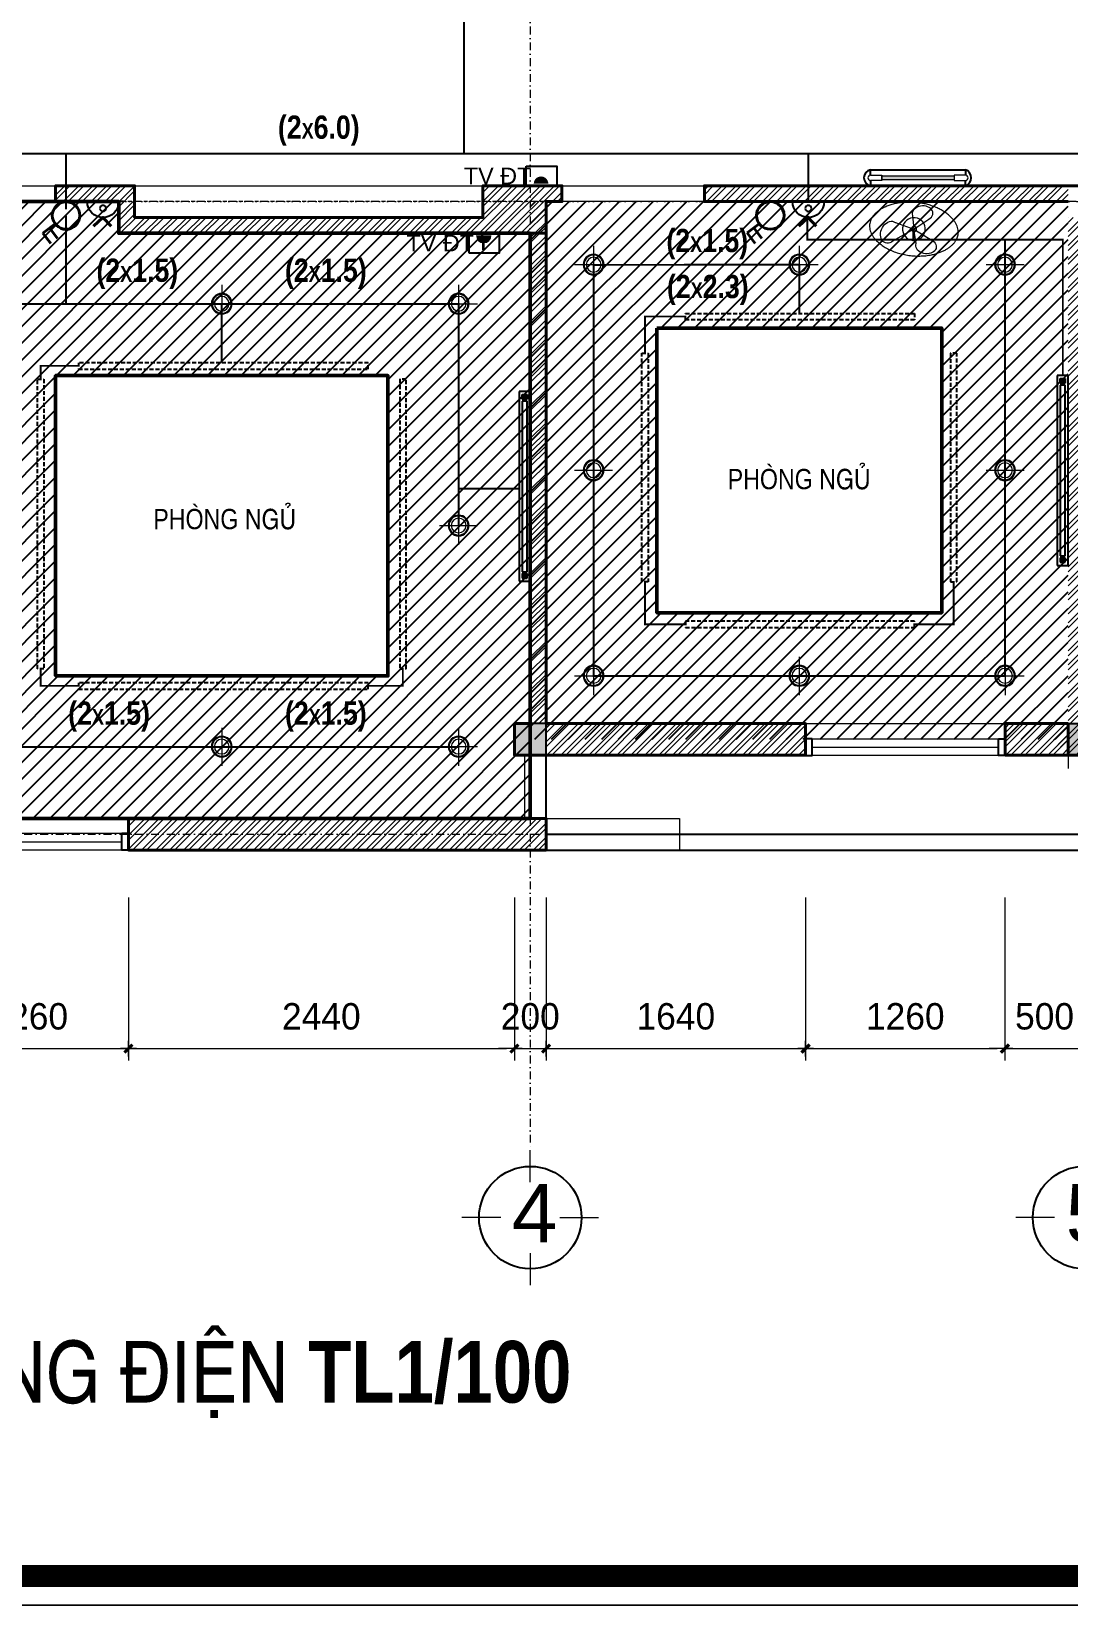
# Model space of a CAD drawing. Header units: millimetres. Extents: x 615730 to 2792744, y 139412 to 597571.
# Drawn here: x 1275391 to 1281942, y 255942 to 265949 of the extents above; entities that cross this region are included whole.
import ezdxf
from ezdxf.enums import TextEntityAlignment as Align

# ---------------------------------------------------------------- set-up
doc = ezdxf.new("R2010")
doc.units = ezdxf.units.MM
doc.header["$MEASUREMENT"] = 0
doc.header["$PDMODE"] = 34
for name, pattern in [('DASHDOT', [1, 0.5, -0.25, 0, -0.25]), ('HIDDEN2', [0.1875, 0.125, -0.0625]), ('HIDDENX2', [0.75, 0.5, -0.25])]:
    doc.linetypes.add(name, pattern=pattern)
doc.layers.get('0').update_dxf_attribs({"lineweight": 5})
for name, color, linetype, lineweight in [('0.1(9)', 9, 'Continuous', 13), ('1L', 1, 'Continuous', 9), ('cucmanh', 251, 'Continuous', 15), ('DIM', 7, 'Continuous', 50), ('HATCH', 42, 'Continuous', 5), ('KITCHEN', 4, 'Continuous', 20), ('KT', 148, 'Continuous', 18), ('net dut', 6, 'DASHDOT', 40), ('NET THAY', 146, 'Continuous', 40), ('NETNGOAITUONG', 1, 'Continuous', 40), ('NetNho', 250, 'Continuous', 13), ('thay', 7, 'Continuous', 15), ('TIM TRUC', 149, 'DASHDOT', 9), ('VLIEU', 250, 'Continuous', 9)]:
    doc.layers.add(name, color=color, linetype=linetype, lineweight=lineweight)
for name, color, linetype in [('03', 7, 'Continuous'), ('0TEXT', 7, 'Continuous'), ('CUA', 132, 'Continuous'), ('DEN', 7, 'Continuous'), ('H', 252, 'Continuous'), ('HACH', 250, 'Continuous'), ('LAYER2', 2, 'Continuous'), ('NET MANH', 252, 'Continuous'), ('netthay', 3, 'Continuous'), ('NOITHAT', 144, 'Continuous'), ('TEXT', 2, 'Continuous'), ('VL', 155, 'Continuous')]:
    doc.layers.add(name, color=color, linetype=linetype)
doc.styles.add('H280', font='', dxfattribs={"height": 200})
doc.styles.add('KT OZON', font='', dxfattribs={"height": 200})
doc.styles.get("Standard").update_dxf_attribs({"font": ''})
doc.styles.add('STYLE2', font='')
doc.styles.add('VNI-AVO', font='vni-roms.shx')
doc.styles.add('VNI-HELVE', font='')
doc.styles.get('H280').set_extended_font_data('VNI-Avo')
doc.styles.get('KT OZON').set_extended_font_data('VNI-Helve')
doc.styles.get('Standard').set_extended_font_data('VNI-Avo')
doc.styles.get('STYLE2').set_extended_font_data('.VnArial NarrowH')
doc.styles.get('VNI-HELVE').set_extended_font_data('VNI-Helve')
doc.dimstyles.new('1-50b', dxfattribs={"dimtxt": 167, "dimasz": 50, "dimexe": 75, "dimexo": 150, "dimgap": 120, "dimtad": 1, "dimdec": 0, "dimzin": 12, "dimtxsty": 'VNI-AVO', "dimblk": ']', "dimcen": 0, "dimdle": 50, "dimclrd": 252, "dimclre": 252, "dimclrt": 2, "dimadec": 0, "dimazin": 0, "dimtfac": 1, "dimtdec": 0, "dimtix": 1, "dimtmove": 2, "dimatfit": 0, "dimldrblk": 'OPEN90', "dimfxl": 1, "dimlwd": -1, "dimlwe": -1, "dimarcsym": 0})
pattern_1 = [(45, (600767.42, -28937.12), (-44.194174, 44.194174), []), (45, (600767.42, -28905.87), (-44.194174, 44.194174), [])]

# ---------------------------------------------------------------- blocks, each defined once
blk = doc.blocks.new('TRUC 1')
at = {"ltscale": 50}
blk.add_circle((0, -9525), 8572, dxfattribs=at)
at = {"layer": '0.1(9)', "ltscale": 50}
for p, q in [((0, -3572), (0, 1782)), ((-4942, -9525), (-11427, -9525)), ((4942, -9525), (11427, -9525)), ((0, -15478), (0, -20832))]:
    blk.add_line(p, q, dxfattribs=at)
at = {"layer": 'TEXT', "ltscale": 50, "style": 'H280'}
blk.add_attdef('1', text='', height=10478, dxfattribs=at).set_placement((-214, -4892), align=Align.CENTER)
blk = doc.blocks.new(']')
for p, q in [((1, 0), (-1, 0)), ((0, 1), (0, -1))]:
    blk.add_line(p, q)
at = {"color": 9, "const_width": 0.4}
blk.add_lwpolyline([(-0.51, -0.51), (0.51, 0.51)], dxfattribs=at)
blk = doc.blocks.new('*D2554')
at = {"layer": 'DEFPOINTS', "color": 0, "ltscale": 10, "transparency": 16777216}
for p in [(1278442, 260624), (1278642, 260624), (1278642, 259519)]:
    blk.add_point(p, dxfattribs=at)
at = {"layer": 'KT', "color": 252, "ltscale": 10, "transparency": 16777216}
for p, q in [((1278442, 260474), (1278442, 259444)), ((1278642, 260474), (1278642, 259444)), ((1278392, 259519), (1278342, 259519)), ((1278442, 259519), (1278642, 259519)), ((1278692, 259519), (1278742, 259519))]:
    blk.add_line(p, q, dxfattribs=at)
at = {"layer": 'KT', "color": 252, "ltscale": 10, "transparency": 16777216, "xscale": 50, "yscale": 50, "zscale": 50}
blk.add_blockref(']', (1278442, 259519), dxfattribs=at)
at = {"layer": 'KT', "color": 252, "ltscale": 10, "transparency": 16777216, "xscale": 50, "yscale": 50, "zscale": 50, "rotation": 180}
blk.add_blockref(']', (1278642, 259519), dxfattribs=at)
at = {"layer": 'KT', "color": 2, "ltscale": 10, "transparency": 16777216, "insert": (1278542, 259722), "char_height": 167, "attachment_point": 5, "style": 'VNI-AVO'}
blk.add_mtext('200', dxfattribs=at)
blk = doc.blocks.new('_Open90')
at = {"color": 0, "linetype": 'ByBlock', "lineweight": -2}
for p, q in [((0, 0), (-1, 0)), ((-0.5, 0.5), (0, 0)), ((0, 0), (-0.5, -0.5))]:
    blk.add_line(p, q, dxfattribs=at)
blk = doc.blocks.new('*D2565')
at = {"layer": 'DEFPOINTS', "color": 0, "ltscale": 10, "transparency": 16777216}
for p in [(1274743, 260624), (1276003, 260624), (1276003, 259519)]:
    blk.add_point(p, dxfattribs=at)
at = {"layer": 'VLIEU', "color": 252, "ltscale": 10, "transparency": 16777216}
for p, q in [((1274743, 260474), (1274743, 259444)), ((1276003, 260474), (1276003, 259444)), ((1274793, 259519), (1275953, 259519))]:
    blk.add_line(p, q, dxfattribs=at)
at = {"layer": 'VLIEU', "color": 252, "ltscale": 10, "transparency": 16777216, "xscale": 50, "yscale": 50, "zscale": 50, "rotation": 180}
blk.add_blockref(']', (1274743, 259519), dxfattribs=at)
at = {"layer": 'VLIEU', "color": 252, "ltscale": 10, "transparency": 16777216, "xscale": 50, "yscale": 50, "zscale": 50}
blk.add_blockref(']', (1276003, 259519), dxfattribs=at)
at = {"layer": 'VLIEU', "color": 2, "ltscale": 10, "transparency": 16777216, "insert": (1275373, 259722), "char_height": 167, "attachment_point": 5, "style": 'VNI-AVO'}
blk.add_mtext('1260', dxfattribs=at)
blk = doc.blocks.new('*D2566')
at = {"layer": 'DEFPOINTS', "color": 0, "ltscale": 10, "transparency": 16777216}
for p in [(1276003, 260624), (1278442, 260624), (1278442, 259519)]:
    blk.add_point(p, dxfattribs=at)
at = {"layer": 'VLIEU', "color": 252, "ltscale": 10, "transparency": 16777216}
for p, q in [((1276003, 260474), (1276003, 259444)), ((1278442, 260474), (1278442, 259444)), ((1276053, 259519), (1278392, 259519))]:
    blk.add_line(p, q, dxfattribs=at)
at = {"layer": 'VLIEU', "color": 252, "ltscale": 10, "transparency": 16777216, "xscale": 50, "yscale": 50, "zscale": 50, "rotation": 180}
blk.add_blockref(']', (1276003, 259519), dxfattribs=at)
at = {"layer": 'VLIEU', "color": 252, "ltscale": 10, "transparency": 16777216, "xscale": 50, "yscale": 50, "zscale": 50}
blk.add_blockref(']', (1278442, 259519), dxfattribs=at)
at = {"layer": 'VLIEU', "color": 2, "ltscale": 10, "transparency": 16777216, "insert": (1277222, 259722), "char_height": 167, "attachment_point": 5, "style": 'VNI-AVO'}
blk.add_mtext('2440', dxfattribs=at)
blk = doc.blocks.new('*D2567')
at = {"layer": 'DEFPOINTS', "color": 0, "ltscale": 10, "transparency": 16777216}
for p in [(1278642, 260624), (1280282, 260624), (1280282, 259519)]:
    blk.add_point(p, dxfattribs=at)
at = {"layer": 'VLIEU', "color": 252, "ltscale": 10, "transparency": 16777216}
for p, q in [((1278642, 260474), (1278642, 259444)), ((1280282, 260474), (1280282, 259444)), ((1278692, 259519), (1280232, 259519))]:
    blk.add_line(p, q, dxfattribs=at)
at = {"layer": 'VLIEU', "color": 252, "ltscale": 10, "transparency": 16777216, "xscale": 50, "yscale": 50, "zscale": 50, "rotation": 180}
blk.add_blockref(']', (1278642, 259519), dxfattribs=at)
at = {"layer": 'VLIEU', "color": 252, "ltscale": 10, "transparency": 16777216, "xscale": 50, "yscale": 50, "zscale": 50}
blk.add_blockref(']', (1280282, 259519), dxfattribs=at)
at = {"layer": 'VLIEU', "color": 2, "ltscale": 10, "transparency": 16777216, "insert": (1279462, 259722), "char_height": 167, "attachment_point": 5, "style": 'VNI-AVO'}
blk.add_mtext('1640', dxfattribs=at)
blk = doc.blocks.new('*D2568')
at = {"layer": 'DEFPOINTS', "color": 0, "ltscale": 10, "transparency": 16777216}
for p in [(1280282, 260624), (1281542, 260624), (1281542, 259519)]:
    blk.add_point(p, dxfattribs=at)
at = {"layer": 'VLIEU', "color": 252, "ltscale": 10, "transparency": 16777216}
for p, q in [((1280282, 260474), (1280282, 259444)), ((1281542, 260474), (1281542, 259444)), ((1280332, 259519), (1281492, 259519))]:
    blk.add_line(p, q, dxfattribs=at)
at = {"layer": 'VLIEU', "color": 252, "ltscale": 10, "transparency": 16777216, "xscale": 50, "yscale": 50, "zscale": 50, "rotation": 180}
blk.add_blockref(']', (1280282, 259519), dxfattribs=at)
at = {"layer": 'VLIEU', "color": 252, "ltscale": 10, "transparency": 16777216, "xscale": 50, "yscale": 50, "zscale": 50}
blk.add_blockref(']', (1281542, 259519), dxfattribs=at)
at = {"layer": 'VLIEU', "color": 2, "ltscale": 10, "transparency": 16777216, "insert": (1280912, 259722), "char_height": 167, "attachment_point": 5, "style": 'VNI-AVO'}
blk.add_mtext('1260', dxfattribs=at)
blk = doc.blocks.new('*D2569')
at = {"layer": 'DEFPOINTS', "color": 0, "ltscale": 10, "transparency": 16777216}
for p in [(1281542, 260624), (1282042, 260624), (1282042, 259519)]:
    blk.add_point(p, dxfattribs=at)
at = {"layer": 'VLIEU', "color": 252, "ltscale": 10, "transparency": 16777216}
for p, q in [((1281542, 260474), (1281542, 259444)), ((1282042, 260474), (1282042, 259444)), ((1281492, 259519), (1281442, 259519)), ((1281542, 259519), (1282042, 259519)), ((1282092, 259519), (1282142, 259519))]:
    blk.add_line(p, q, dxfattribs=at)
at = {"layer": 'VLIEU', "color": 252, "ltscale": 10, "transparency": 16777216, "xscale": 50, "yscale": 50, "zscale": 50}
blk.add_blockref(']', (1281542, 259519), dxfattribs=at)
at = {"layer": 'VLIEU', "color": 252, "ltscale": 10, "transparency": 16777216, "xscale": 50, "yscale": 50, "zscale": 50, "rotation": 180}
blk.add_blockref(']', (1282042, 259519), dxfattribs=at)
at = {"layer": 'VLIEU', "color": 2, "ltscale": 10, "transparency": 16777216, "insert": (1281792, 259722), "char_height": 167, "attachment_point": 5, "style": 'VNI-AVO'}
blk.add_mtext('500', dxfattribs=at)
blk = doc.blocks.new('A$C2A457C1A')
at = {"layer": 'NOITHAT'}
for points in [[(48, 19), (48, 51), (19, 51), (19, 19)], [(1180, 19), (1180, 51), (1152, 51), (1152, 19)]]:
    blk.add_hatch(color=256, dxfattribs=at).paths.add_polyline_path(points)
for p, q in [((0, 0), (0, 70)), ((0, 70), (1200, 70)), ((1200, 0), (0, 0)), ((19, 51), (19, 19)), ((48, 51), (19, 51)), ((19, 19), (48, 19)), ((48, 19), (48, 51)), ((61, 19), (61, 51)), ((61, 51), (1140, 51)), ((1140, 19), (61, 19)), ((1140, 51), (1140, 19)), ((1152, 19), (1152, 51)), ((1152, 51), (1180, 51)), ((1180, 19), (1152, 19)), ((1180, 51), (1180, 19)), ((1200, 70), (1200, 0))]:
    blk.add_line(p, q, dxfattribs=at)
blk = doc.blocks.new('DEN')
at = {"layer": 'NetNho', "ltscale": 10}
for points in [[(-66944, -95341), (-66944, -95100)], [(-66824, -95220), (-67064, -95220)]]:
    blk.add_lwpolyline(points, dxfattribs=at)
at = {"layer": 'NetNho', "color": 2, "ltscale": 10}
blk.add_circle((-66944, -95222), 65.7, dxfattribs=at)
at = {"layer": 'NetNho', "ltscale": 10}
blk.add_circle((-66944, -95222), 60, dxfattribs=at)
at = {"layer": 'NetNho', "color": 1, "ltscale": 10}
blk.add_circle((-66944, -95222), 46.7, dxfattribs=at)
blk = doc.blocks.new('S-3G')
for p, q in [((0, 2.71), (0, 1.74)), ((0, 2.71), (0.84, 2.71)), ((0, 2.18), (0.84, 2.18))]:
    blk.add_line(p, q)
blk.add_circle((0, 0.87), 0.87)
blk = doc.blocks.new('WLH')
at = {"layer": 'DEN'}
blk.add_line((0, -258), (0, 258), dxfattribs=at)
at = {"layer": 'DEN', "color": 1}
blk.add_circle((87, 0), 39, dxfattribs=at)
at = {"layer": 'DEN'}
blk.add_arc((0, 0), 200, 270, 90, dxfattribs=at)
blk = doc.blocks.new('dfdfdf')
at = {"layer": 'NETNGOAITUONG', "ltscale": 100}
blk.add_lwpolyline([(-110278, 93064), (-110337, 93119), (-110388, 93064)], dxfattribs=at)
at = {"layer": 'NETNGOAITUONG', "ltscale": 100, "xscale": 0.5, "yscale": 0.5, "zscale": 0.5, "rotation": 270}
blk.add_blockref('WLH', (-110337, 93219), dxfattribs=at)
blk = doc.blocks.new('quat tuong')
at = {"layer": 'cucmanh'}
for p, q in [((0, 0), (-218, 157)), ((-215, -52), (0, 0)), ((-32, -149), (0, 0)), ((41, 160), (0, 0)), ((0, 0), (224, 109)), ((0, 0), (156, -127))]:
    blk.add_line(p, q, dxfattribs=at)
blk.add_circle((0, 0), 30.2, dxfattribs=at)
for centre, major_axis, ratio, start_param, end_param in [((-269, 64), (-40, 122), 0.731911, -0.966324, 3.29916), ((155, 177), (116, 4), 0.731911, -0.966324, 3.29916), ((0, 0), (0, 128), 1, 1.571186, 7.854371)]:
    blk.add_ellipse(centre, major_axis=major_axis, ratio=ratio, start_param=start_param, end_param=end_param, dxfattribs=at)
at = {"layer": 'cucmanh', "extrusion": (0, 0, -1)}
blk.add_ellipse((78, -184), major_axis=(114, -22), ratio=0.731911, start_param=-0.966324, end_param=3.29916, dxfattribs=at)
at = {"layer": 'cucmanh'}
blk.add_open_spline([(500, 0), (500, 8), (499, 16), (497, 31), (496, 39), (491, 55), (488, 63), (481, 80), (477, 88), (467, 104), (462, 113), (449, 129), (442, 137), (427, 153), (418, 161), (400, 177), (390, 185), (369, 199), (358, 207), (335, 221), (322, 227), (297, 240), (283, 246), (255, 257), (241, 262), (206, 273), (184, 278), (141, 288), (119, 291), (73, 297), (50, 299), (4, 300), (-19, 300), (-65, 298), (-88, 295), (-133, 289), (-155, 285), (-199, 275), (-219, 269), (-260, 255), (-279, 248), (-316, 231), (-333, 222), (-365, 203), (-380, 192), (-405, 173), (-415, 164), (-434, 146), (-443, 136), (-458, 117), (-465, 108), (-476, 89), (-481, 79), (-489, 61), (-492, 51), (-497, 33), (-499, 24), (-500, 6), (-500, -3), (-499, -21), (-497, -30), (-493, -49), (-490, -58), (-483, -77), (-478, -86), (-467, -105), (-460, -114), (-445, -133), (-437, -143), (-418, -161), (-408, -170), (-386, -188), (-374, -197), (-348, -213), (-334, -221), (-305, -236), (-290, -243), (-258, -256), (-241, -262), (-207, -272), (-190, -277), (-154, -285), (-135, -289), (-98, -294), (-79, -296), (-40, -299), (-21, -300), (17, -300), (37, -299), (75, -297), (94, -295), (132, -289), (150, -286), (186, -278), (204, -273), (238, -263), (255, -257), (287, -244), (302, -237), (331, -222), (345, -215), (371, -198), (384, -190), (406, -172), (416, -163), (435, -145), (444, -135), (459, -116), (466, -107), (477, -88), (482, -78), (490, -60), (493, -50), (497, -32), (499, -23), (500, -9), (500, -5), (500, 0)], degree=3, knots=[0, 0, 0, 0, 0.094135, 0.094135, 0.188269, 0.188269, 0.282404, 0.282404, 0.376539, 0.376539, 0.470673, 0.470673, 0.564808, 0.564808, 0.658943, 0.658943, 0.753077, 0.753077, 0.847212, 0.847212, 0.941347, 0.941347, 1.035481, 1.035481, 1.129616, 1.129616, 1.259756, 1.259756, 1.389897, 1.389897, 1.520037, 1.520037, 1.650177, 1.650177, 1.780318, 1.780318, 1.910458, 1.910458, 2.040599, 2.040599, 2.170739, 2.170739, 2.300879, 2.300879, 2.43102, 2.43102, 2.539491, 2.539491, 2.647961, 2.647961, 2.756432, 2.756432, 2.864903, 2.864903, 2.973373, 2.973373, 3.081844, 3.081844, 3.190315, 3.190315, 3.298786, 3.298786, 3.407256, 3.407256, 3.515727, 3.515727, 3.624198, 3.624198, 3.732669, 3.732669, 3.841139, 3.841139, 3.94961, 3.94961, 4.058081, 4.058081, 4.166552, 4.166552, 4.275022, 4.275022, 4.383493, 4.383493, 4.491964, 4.491964, 4.600434, 4.600434, 4.708905, 4.708905, 4.817376, 4.817376, 4.925847, 4.925847, 5.034317, 5.034317, 5.142788, 5.142788, 5.251259, 5.251259, 5.35973, 5.35973, 5.4682, 5.4682, 5.576671, 5.576671, 5.685142, 5.685142, 5.793612, 5.793612, 5.902083, 5.902083, 6.010554, 6.010554, 6.119025, 6.119025, 6.227495, 6.227495, 6.283185, 6.283185, 6.283185, 6.283185], dxfattribs=at)

msp = doc.modelspace()

# ---------------------------------------------------------------- hatches: boundary and pattern name
at = {"layer": '1L'}
h = msp.add_hatch(color=256, dxfattribs=at)
h.paths.add_polyline_path([(1278656.1, 264987.7, 0.4142136), (1278610.2, 265033.6), (1278610.2, 264987.7)])
h.paths.add_polyline_path([(1278610.2, 265033.6, 0.4142136), (1278564.2, 264987.7), (1278610.2, 264987.7)])
h = msp.add_hatch(color=256, dxfattribs=at)
h.paths.add_polyline_path([(1278293.8, 264661.2, -0.4142136), (1278247.9, 264615.2), (1278247.9, 264661.2)])
h.paths.add_polyline_path([(1278247.9, 264615.2, -0.4142136), (1278201.9, 264661.2), (1278247.9, 264661.2)])
at = {"layer": 'HACH', "ltscale": 10}
h = msp.add_hatch(dxfattribs=at)
h.set_pattern_fill('ANSI31', color=256, scale=600, style=0)
h.set_pattern_definition([(45, (600767.42, 0), (-53.0330086, 53.0330086), [])])
edge = h.paths.add_edge_path()
edge.add_line((1274642.5, 263074.5), (1274642.5, 264874.5))
edge.add_line((1274642.5, 264874.5), (1275942, 264874.5))
edge.add_line((1275942, 264874.5), (1275942, 264674.4))
edge.add_line((1275942, 264674.4), (1278542.5, 264674.4))
edge.add_line((1278542.5, 264674.4), (1278542.5, 260974.4))
edge.add_line((1278542.5, 260974.4), (1274642.5, 260974.5))
edge.add_line((1274642.5, 260974.5), (1274642.5, 263074.5))
edge.add_line((1275542.5, 263076), (1275542.5, 263774.4))
edge.add_line((1275542.5, 263774.4), (1277642.5, 263774.4))
edge.add_line((1277642.5, 263774.4), (1277642.5, 261875.1))
edge.add_line((1277642.5, 261875.1), (1275542.5, 261876.6))
edge.add_line((1275542.5, 261876.6), (1275542.5, 263074.5))
h = msp.add_hatch(dxfattribs=at)
h.set_pattern_fill('ANSI31', color=256, scale=600, style=0)
h.set_pattern_definition([(45, (599203.67, 2341.64), (-53.0330086, 53.0330086), [])])
h.paths.add_polyline_path([(1279342.5, 264074.5), (1281142.3, 264074.5), (1281142.3, 262274.5), (1279342.5, 262274.5)], flags=16)
h.paths.add_polyline_path([(1278542.5, 264874.5), (1281942.3, 264874.5), (1281942.3, 261474.5), (1278542.5, 261474.5)])
at = {"layer": 'NET MANH'}
h = msp.add_hatch(color=5, dxfattribs=at)
h.set_gradient(color1=(0, 0, 255), one_color=1, tint=1, name='CYLINDER')
h.paths.add_polyline_path([(1281221.2, 265038.3), (1280763.6, 265038.3), (1280763.6, 265011.9), (1281221.2, 265011.9)])
at = {"layer": 'VLIEU', "ltscale": 10}
h = msp.add_hatch(dxfattribs=at)
h.set_pattern_fill('STEEL', color=256, scale=500, style=0)
h.set_pattern_definition(pattern_1)
h.paths.add_polyline_path([(1278642.5, 264874.5), (1278742.5, 264874.5), (1278742.5, 264974.5), (1278242.5, 264974.5), (1278242.5, 264774.4), (1276042, 264774.4), (1276042, 264974.5), (1275542.5, 264974.5), (1275542.5, 264874.5), (1275942, 264874.5), (1275942, 264674.4), (1278642.5, 264674.4)])
h = msp.add_hatch(dxfattribs=at)
h.set_pattern_fill('STEEL', color=256, scale=500, style=0)
h.set_pattern_definition(pattern_1)
h.paths.add_polyline_path([(1281942.3, 264974.5), (1279642.5, 264974.5), (1279642.5, 264874.5), (1281942.3, 264874.5)])
h.paths.add_polyline_path([(1282142.3, 264674.5), (1283341.9, 264674.5), (1283341.9, 264974.5), (1283241.9, 264974.5), (1283241.9, 264774.5), (1282142.3, 264774.5), (1282142.3, 264774.5), (1281942.3, 264774.5), (1281942.3, 261574.5), (1281542.3, 261574.4), (1281542.3, 261374.4), (1283267.3, 261374.5), (1283267.3, 261574.5), (1282342.3, 261574.5), (1282142.3, 261574.5), (1282142.3, 263574.5), (1282445, 263574.5, -0.8409897), (1282494.3, 263574.5), (1282595, 263574.5, -0.8409897), (1282644.3, 263574.5), (1282745, 263574.5, -0.8409897), (1282794.3, 263574.5), (1283262.3, 263574.5), (1283262.3, 263674.5), (1282142.3, 263674.5), (1282142.3, 263849.7), (1282142.3, 263849.7), (1282142.3, 264425.7), (1282142.3, 264425.7)])
h = msp.add_hatch(dxfattribs=at)
h.set_pattern_fill('STEEL', color=256, scale=500, style=0)
h.set_pattern_definition(pattern_1)
h.paths.add_polyline_path([(1278642.5, 263124.5), (1278642.5, 264674.4), (1278542.5, 264674.4), (1278542.5, 263232.8), (1278542.5, 263232.8), (1278542.5, 261574.5), (1278642.5, 261574.5), (1278642.5, 263124.5)])
h = msp.add_hatch(dxfattribs=at)
h.set_pattern_fill('STEEL', color=256, scale=500, style=0)
h.set_pattern_definition([(45, (600767.42, -27892.29), (-44.194174, 44.194174), []), (45, (600767.42, -27861.04), (-44.194174, 44.194174), [])])
h.paths.add_polyline_path([(1280282.3, 261574.5), (1278642.5, 261574.5), (1278642.5, 261374.5), (1280282.3, 261374.5)])
h = msp.add_hatch(dxfattribs=at)
h.set_pattern_fill('STEEL', color=256, scale=500, style=0)
h.set_pattern_definition(pattern_1)
h.paths.add_polyline_path([(1283267.3, 261574.5), (1282681.5, 261574.5), (1282681.5, 261571.6), (1282661.3, 261571.6), (1282661.3, 261574.5), (1282531.5, 261574.5), (1282531.5, 261571.6), (1282511.3, 261571.6), (1282511.3, 261574.5), (1282342.3, 261574.5), (1282142.3, 261574.5), (1282142.3, 261374.4), (1283267.3, 261374.5)])
h.paths.add_polyline_path([(1281942.3, 261574.5), (1281542.3, 261574.4), (1281542.3, 261477.4), (1281542.3, 261477.4), (1281542.3, 261374.4), (1281942.3, 261374.4)])
h = msp.add_hatch(dxfattribs=at)
h.set_pattern_fill('STEEL', color=256, scale=500, style=0)
h.set_pattern_definition(pattern_1)
h.paths.add_polyline_path([(1278642.5, 260974.4), (1276002.5, 260974.5), (1276002.5, 260774.4), (1278642.5, 260774.4), (1278642.5, 260874.4), (1278642.5, 260874.4)])

# ---------------------------------------------------------------- linework, layer by layer
at = {"layer": '03'}
for p, q in [((1278243.5, 264569.3), (1278243.5, 264661.2)), ((1278247.9, 264569.3), (1278247.9, 264661.2))]:
    msp.add_line(p, q, dxfattribs=at)
at = {"layer": '03', "ltscale": 10}
for points in [[(1278517.2, 265097.7), (1278711, 265097.7), (1278711, 264974.5), (1278517.2, 264974.5)], [(1278154.9, 264551.1), (1278348.7, 264551.1), (1278348.7, 264674.4), (1278154.9, 264674.4)]]:
    msp.add_lwpolyline(points, close=True, dxfattribs=at)
at = {"layer": '1L'}
msp.add_arc((1278247.9, 264661.2), 45.9, 180, 0, dxfattribs=at)
at = {"layer": 'CUA'}
for points in [[(1280324.6, 261477.4), (1280282.3, 261477.4), (1280282.3, 261371.8), (1280324.6, 261371.8), (1280324.6, 261477.4)], [(1281500.1, 261477.4), (1281542.3, 261477.4), (1281542.3, 261371.8), (1281500.1, 261371.8), (1281500.1, 261477.4)], [(1275960.2, 260880.1), (1276002.5, 260880.1), (1276002.5, 260774.5), (1275960.2, 260774.5), (1275960.2, 260880.1)]]:
    msp.add_lwpolyline(points, dxfattribs=at)
at = {"layer": 'DIM', "ltscale": 10}
for points in [[(1274642.5, 263074.5), (1274642.5, 264874.5), (1275942, 264874.5), (1275942, 264674.4), (1278542.5, 264674.4), (1278542.5, 260974.4), (1274642.5, 260974.5), (1274642.5, 263074.5)], [(1275542.5, 263076), (1275542.5, 263774.4), (1277642.5, 263774.4), (1277642.5, 261875.1), (1275542.5, 261876.6), (1275542.5, 263074.5)]]:
    msp.add_lwpolyline(points, dxfattribs=at)
msp.add_lwpolyline([(1279342.5, 264074.5), (1281142.3, 264074.5), (1281142.3, 262274.5), (1279342.5, 262274.5)], close=True, dxfattribs=at)
at = {"layer": 'H', "const_width": 138.2}
msp.add_lwpolyline([(1261127.8, 256183.5), (1288130.6, 256183.5), (1288130.6, 275168.5), (1261127.8, 275168.5)], close=True, dxfattribs=at)
at = {"layer": 'HATCH'}
msp.add_line((1276042, 264974.5), (1278242.5, 264974.5), dxfattribs=at)
at = {"layer": 'KITCHEN'}
for p, q in [((1280693.2, 265042.7), (1280763.6, 265042.7)), ((1280763.6, 265007.5), (1280693.2, 265007.5)), ((1280763.6, 265042.7), (1280763.6, 265007.5)), ((1281291.6, 265042.7), (1281221.2, 265042.7)), ((1281221.2, 265042.7), (1281221.2, 265007.5)), ((1281221.2, 265007.5), (1281291.6, 265007.5))]:
    msp.add_line(p, q, dxfattribs=at)
msp.add_lwpolyline([(1281221.2, 265011.9), (1280763.6, 265011.9), (1280763.6, 265038.3), (1281221.2, 265038.3)], close=True, dxfattribs=at)
for centre, start, end in [((1280693.2, 265025.1), 90, 270), ((1281291.6, 265025.1), 270, 90)]:
    msp.add_arc(centre, 17.6, start, end, dxfattribs=at)
at = {"layer": 'LAYER2', "linetype": 'HIDDEN2', "ltscale": 200}
for points in [[(1279523.8, 264168), (1280970.9, 264168), (1280970.9, 264128), (1279523.8, 264128), (1279523.8, 264168)], [(1279287.3, 263916.9), (1279287.3, 262469.8), (1279247.3, 262469.8), (1279247.3, 263916.9), (1279287.3, 263916.9)], [(1281197.5, 263916.9), (1281197.5, 262469.8), (1281237.5, 262469.8), (1281237.5, 263916.9), (1281197.5, 263916.9)], [(1275686.8, 263816.1), (1277518.8, 263816.1), (1277518.8, 263856.1), (1275686.8, 263856.1), (1275686.8, 263816.1)], [(1275468.1, 263752), (1275468.1, 261920), (1275428.1, 261920), (1275428.1, 263752), (1275468.1, 263752)], [(1277716.9, 263752), (1277716.9, 261920), (1277756.9, 261920), (1277756.9, 263752), (1277716.9, 263752)], [(1279523.8, 262180.9), (1280970.9, 262180.9), (1280970.9, 262220.9), (1279523.8, 262220.9), (1279523.8, 262180.9)], [(1275686.8, 261792.6), (1277518.8, 261792.6), (1277518.8, 261832.6), (1275686.8, 261832.6), (1275686.8, 261792.6)]]:
    msp.add_lwpolyline(points, dxfattribs=at)
at = {"layer": 'net dut', "linetype": 'HIDDEN2', "ltscale": 400, "const_width": 12.1}
for points in [[(1282901.1, 264587.3), (1282901.1, 265178.1), (1272986.2, 265178.1), (1272986.2, 268766.8), (1270257.7, 268766.8)], [(1278627, 267261.4), (1278123.8, 267261.4), (1278123.8, 265178.1)], [(1275608.9, 264824.8), (1275608.9, 265178.1)], [(1280299, 264874.5), (1280299, 265178.1)], [(1275608.9, 264786.6), (1275608.9, 264227)], [(1280242.4, 264475.9), (1278942.5, 264474.5), (1278942.5, 261874.5), (1281542.3, 261874.5), (1281542.3, 264474.5), (1281542.3, 264634.3), (1280293.7, 264634.3), (1280293.7, 264787.3)], [(1280963.4, 264699.2), (1280963.4, 264634.3)], [(1281542.3, 264634.3), (1281907.4, 264634.3), (1281907.4, 263774.3)], [(1280242.4, 264474.5), (1280242.4, 264168)], [(1278089.5, 262826.2), (1278089.5, 264227), (1275045.6, 264227), (1275045.6, 261426.7), (1278089.5, 261426.7)], [(1276592.5, 264227), (1276592.5, 263856.1)], [(1279267.3, 263916.9), (1279267.3, 264148), (1279523.8, 264148)], [(1275448.1, 263752), (1275448.1, 263836.1), (1275686.8, 263836.1)], [(1278472.6, 263059.2), (1278089.5, 263059.2)], [(1279523.8, 262200.9), (1279267.3, 262200.9), (1279267.3, 262469.8)], [(1281217.5, 262469.8), (1281217.5, 262200.9), (1280970.9, 262200.9)], [(1275686.8, 261812.6), (1275448.1, 261812.6), (1275448.1, 261920)], [(1277736.9, 261920), (1277736.9, 261812.6), (1277518.8, 261812.6)]]:
    msp.add_lwpolyline(points, dxfattribs=at)
at = {"layer": 'NET MANH'}
for points in [[(1280693.2, 265042.7), (1280693.2, 265075.8), (1281291.6, 265075.8), (1281291.6, 265042.7)], [(1280693.2, 265007.5), (1280693.2, 264974.5), (1281291.6, 264974.5), (1281291.6, 265007.5)]]:
    msp.add_lwpolyline(points, dxfattribs=at)
for points in [[(1278442.5, 261374.5), (1278642.5, 261374.5), (1278642.5, 261574.5), (1278442.5, 261574.5)], [(1281942.3, 261574.5), (1282142.3, 261574.5), (1282142.3, 261374.5), (1281942.3, 261374.5)]]:
    msp.add_lwpolyline(points, close=True, dxfattribs=at)
for centre, radius, start, end in [((1280701.9, 265025.1), 51.4, 99.69181, 260.30819), ((1281276.1, 265025.1), 53, 286.97414, 73.02586)]:
    msp.add_arc(centre, radius, start, end, dxfattribs=at)
for points in [[(1278442.5, 261574.5), (1278642.5, 261574.5), (1278442.5, 261374.5), (1278642.5, 261374.5)], [(1281942.3, 261374.5), (1282142.3, 261374.5), (1281942.3, 261574.5), (1282142.3, 261574.5)]]:
    msp.add_solid(points, dxfattribs=at)
at = {"layer": 'NETNGOAITUONG'}
for p, q in [((1278442.5, 261374.5), (1278442.5, 261574.5)), ((1281942.3, 261574.5), (1281942.3, 261374.5))]:
    msp.add_line(p, q, dxfattribs=at)
msp.add_lwpolyline([(1278642.5, 264674.4), (1278642.5, 264874.5), (1278742.5, 264874.5), (1278742.5, 264974.5), (1278242.5, 264974.5), (1278242.5, 264774.4), (1276042, 264774.4), (1276042, 264974.5), (1275542.5, 264974.5), (1275542.5, 264874.5), (1275942, 264874.5), (1275942, 264674.4), (1278642.5, 264674.4)], close=True, dxfattribs=at)
for points in [[(1282142.3, 264974.5), (1279642.5, 264974.5), (1279642.5, 264874.5), (1281942.3, 264874.5)], [(1278442.5, 261574.5), (1278442.5, 261374.5), (1278442.5, 261374.5), (1280282.3, 261374.5), (1280282.3, 261574.5), (1278642.5, 261574.5), (1278642.5, 263124.5), (1278642.5, 263124.5), (1278642.5, 264674.4)], [(1278442.5, 261574.5), (1278542.5, 261574.5), (1278542.5, 263232.8), (1278542.5, 263232.8), (1278542.5, 264674.4)], [(1281942.3, 261574.5), (1281542.3, 261574.4), (1281542.3, 261374.4)], [(1278542.5, 261374.5), (1278542.5, 261374.5)], [(1281542.3, 261374.4), (1283267.3, 261374.5)], [(1278642.5, 260974.4), (1276002.5, 260974.5)], [(1276002.5, 260974.5), (1276002.5, 260774.4), (1278642.5, 260774.4), (1278642.5, 260874.4), (1278642.5, 260874.4), (1278642.5, 260974.4), (1276002.5, 260974.5)]]:
    msp.add_lwpolyline(points, dxfattribs=at)
at = {"layer": 'thay', "linetype": 'Continuous'}
for points in [[(1260943.4, 255999.2), (1288315, 255999.2), (1288315, 275352.8), (1260943.4, 275352.8)], [(1260943.4, 236645.6), (1288315, 236645.6), (1288315, 255999.2), (1260943.4, 255999.2)]]:
    msp.add_lwpolyline(points, close=True, dxfattribs=at)
at = {"layer": 'TIM TRUC', "ltscale": 100}
for p, q in [((1278542.5, 273389), (1278542.5, 258877.7)), ((1287296.5, 264874.5), (1274542.5, 264874.5)), ((1272942.5, 260874.5), (1278642.5, 260874.4))]:
    msp.add_line(p, q, dxfattribs=at)
at = {"layer": 'TIM TRUC', "ltscale": 50}
msp.add_line((1287296.5, 264874.5), (1264882.5, 264874.5), dxfattribs=at)
at = {"layer": 'VL', "ltscale": 10}
for p, q in [((1278642.5, 260974.4), (1278642.5, 261374.5)), ((1278642.5, 260874.4), (1286533.3, 260874.5)), ((1278642.5, 260774.4), (1286528.9, 260774.5))]:
    msp.add_line(p, q, dxfattribs=at)
at = {"layer": 'VLIEU', "ltscale": 10}
for p, q in [((1280282.3, 261574.5), (1281542.3, 261574.5)), ((1280324.6, 261424.6), (1281500.1, 261424.6)), ((1278506.7, 261374.5), (1278506.7, 260974.4)), ((1278542.5, 261374.5, 280), (1278542.5, 260974.4)), ((1281942.3, 261374.4, 280), (1281942.3, 261289, 280)), ((1274742.5, 260974.5), (1276002.5, 260974.5)), ((1274784.8, 260827.3), (1275960.2, 260827.3))]:
    msp.add_line(p, q, dxfattribs=at)
for points in [[(1274642.5, 264974.5), (1275542.5, 264974.5), (1275542.5, 264874.5), (1274642.5, 264874.5)], [(1278742.5, 264974.5), (1279642.5, 264974.5), (1279642.5, 264874.5), (1278742.5, 264874.5)], [(1280324.6, 261477.4), (1281500.1, 261477.4), (1281500.1, 261371.8), (1280324.6, 261371.8)], [(1278642.5, 260974.4), (1279485.8, 260974.4), (1279485.8, 260774.4), (1278642.5, 260774.4)], [(1274784.8, 260880.1), (1275960.2, 260880.1), (1275960.2, 260774.5), (1274784.8, 260774.5)]]:
    msp.add_lwpolyline(points, close=True, dxfattribs=at)

# ---------------------------------------------------------------- block references
at = {"layer": 'net dut', "xscale": -1, "rotation": 359.9997054881127}
for p in [(1165504.4, 171656.3), (1169961.4, 171656.3)]:
    msp.add_blockref('dfdfdf', p, dxfattribs=at)
at = {"layer": 'NET THAY', "xscale": -0.5632000000094752, "yscale": 0.5631999999750406, "zscale": 0.5632000000000001, "rotation": 173.9699502136145}
msp.add_blockref('quat tuong', (1280966.6, 264700.9), dxfattribs=at)
at = {"layer": 'NETNGOAITUONG', "linetype": 'HIDDENX2', "ltscale": 100, "xscale": -100.000000000058, "yscale": 100, "zscale": 100, "rotation": 126.9562103509172}
for p in [(1275678.4, 264838.9), (1280128.6, 264839.6)]:
    msp.add_blockref('S-3G', p, dxfattribs=at)
at = {"layer": 'NetNho', "xscale": -1, "rotation": 180}
for p in [(1345886.5, 169254.2), (1347186.4, 169254.2), (1348486.3, 169254.2), (1343536.5, 169006.8), (1345033.5, 169006.8), (1345886.5, 167954.2), (1348486.3, 167954.2), (1345033.5, 167604.5), (1345886.5, 166654.2), (1347186.4, 166654.2), (1348486.3, 166654.2), (1343536.5, 166206.5), (1345033.5, 166206.5)]:
    msp.add_blockref('DEN', p, dxfattribs=at)
at = {"layer": 'netthay', "lineweight": -2, "ltscale": 10}
ref = msp.add_blockref('TRUC 1', (1278542.5, 258090.6, -13.1), dxfattribs=dict(at, xscale=0.03778148023411632, yscale=0.03778148023411632, zscale=0.03778148023411632, rotation=180))
ref.add_attrib('1', '4', dxfattribs={"layer": 'TEXT', "color": 3, "ltscale": 50, "height": 370.2, "style": 'KT OZON'}).set_placement((1278569.1, 258293.6, -13.1), align=Align.CENTER)
ref = msp.add_blockref('TRUC 1', (1282042.3, 258090.6, -13.1), dxfattribs=dict(at, xscale=0.03778148023411632, yscale=0.03778148023411632, zscale=0.03778148023411632, rotation=180))
ref.add_attrib('1', '5', dxfattribs={"layer": 'TEXT', "color": 3, "ltscale": 50, "height": 370.2, "style": 'KT OZON'}).set_placement((1282069, 258293.6, -13.1), align=Align.CENTER)
at = {"layer": 'thay', "xscale": -1, "rotation": 90}
for p in [(1281942.3, 263774.3), (1278542.5, 263674.3)]:
    msp.add_blockref('A$C2A457C1A', p, dxfattribs=at)

# ---------------------------------------------------------------- texts
at = {"insert": (1271026.7, 257182.5), "char_height": 390, "width": 26392.6, "attachment_point": 7}
msp.add_mtext('{\\fVNI-Helve-Condense|b1|i0|c0|p2;MAËT BAÈNG HEÄ THOÁNG ÑIEÄN TL1/100}', dxfattribs=at)
at = {"layer": '03', "linetype": 'Continuous', "ltscale": 50, "style": 'VNI-HELVE'}
for p in [(1278122.6, 264983.8), (1277760.3, 264559.6)]:
    msp.add_text('TV ÑT', height=105.6, dxfattribs=at).set_placement(p)
at = {"layer": '0TEXT', "char_height": 147, "width": 14211.4, "attachment_point": 3}
for s, insert in [('{\\fVNI-Helve-Condense|b1|i0|c0|p2;(2\\H0.6803x;X\\H1.47x;6.0)}', (1277463.9, 265419)), ('{\\fVNI-Helve-Condense|b1|i0|c0|p2;(2\\H0.6803x;X\\H1.47x;1.5)}', (1279918.9, 264702)), ('{\\fVNI-Helve-Condense|b1|i0|c0|p2;(2\\H0.6803x;X\\H1.47x;1.5)}', (1276317.3, 264514.2)), ('{\\fVNI-Helve-Condense|b1|i0|c0|p2;(2\\H0.6803x;X\\H1.47x;1.5)}', (1277508.4, 264514.2)), ('{\\fVNI-Helve-Condense|b1|i0|c0|p2;(2\\H0.6803x;X\\H1.47x;2.3)}', (1279922.1, 264411.4)), ('{\\fVNI-Helve-Condense|b1|i0|c0|p2;(2\\H0.6803x;X\\H1.47x;1.5)}', (1276138.6, 261713.9)), ('{\\fVNI-Helve-Condense|b1|i0|c0|p2;(2\\H0.6803x;X\\H1.47x;1.5)}', (1277508.4, 261713.9))]:
    msp.add_mtext(s, dxfattribs=dict(at, insert=insert))
at = {"layer": 'TEXT', "color": 140, "style": 'STYLE2'}
for p in [(1280241.2, 263120.1), (1276611.5, 262867.3)]:
    msp.add_text('phßng ngñ', height=128, dxfattribs=at).set_placement(p, align=Align.MIDDLE_CENTER)

# ---------------------------------------------------------------- dimensions: what is measured, and where the dimension line sits
at = {"layer": 'KT', "ltscale": 10}
dim = msp.add_linear_dim(base=(1278642.5, 259518.7), p1=(1278442.5, 260624.4), p2=(1278642.5, 260624.4), dimstyle='1-50b', dxfattribs=at)
dim.commit()
dim.dimension.update_dxf_attribs({"geometry": '*D2554', "text_midpoint": (1278542.5, 259722.2)})
at = {"layer": 'VLIEU', "ltscale": 10}
for base, p1, p2, picture, middle in [((1276002.5, 259518.7), (1274742.5, 260624.4), (1276002.5, 260624.4), '*D2565', (1275372.5, 259722.2)), ((1278442.5, 259518.7), (1276002.5, 260624.4), (1278442.5, 260624.4), '*D2566', (1277222.5, 259722.2)), ((1280282.3, 259518.7), (1278642.5, 260624.4), (1280282.3, 260624.4), '*D2567', (1279462.4, 259722.2)), ((1281542.3, 259518.7), (1280282.3, 260624.4), (1281542.3, 260624.4), '*D2568', (1280912.3, 259722.2)), ((1282042.3, 259518.7), (1281542.3, 260624.4), (1282042.3, 260624.4), '*D2569', (1281792.3, 259722.2))]:
    dim = msp.add_linear_dim(base=base, p1=p1, p2=p2, dimstyle='1-50b', override={"dimfxl": 2}, dxfattribs=at)
    dim.commit()
    dim.dimension.update_dxf_attribs({"geometry": picture, "text_midpoint": middle})

doc.saveas('drawing.dxf')
